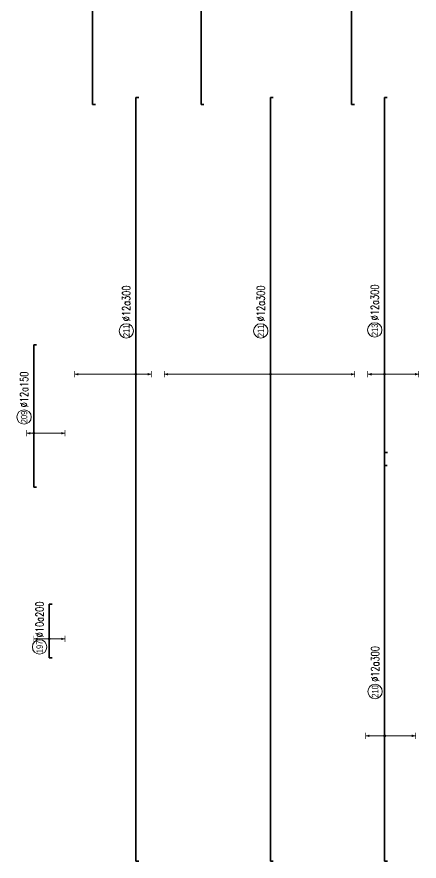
# Model space of a CAD drawing. Header units: millimetres. Extents: x -415354 to 883813, y -531490 to 486716.
# Drawn here: x 392 to 25520, y -247170 to -194440 of the extents above; entities that cross this region are included whole.
import ezdxf
from ezdxf.enums import TextEntityAlignment as Align

# ---------------------------------------------------------------- set-up
doc = ezdxf.new("R2010")
doc.units = ezdxf.units.MM
doc.header["$MEASUREMENT"] = 0
for name, color, linetype, lineweight in [('NDC_S_DIM', 1, 'Continuous', 15), ('NDC_S_REBAR', 4, 'Continuous', 35), ('NDC_S_VN TEXT', 7, 'Continuous', 20)]:
    doc.layers.add(name, color=color, linetype=linetype, lineweight=lineweight)
doc.styles.add('ARIAL', font='arial.ttf', dxfattribs={"width": 0.8})
doc.styles.add('NDC_EN TXT', font='romans.shx', dxfattribs={"width": 0.8})

# ---------------------------------------------------------------- blocks, each defined once
blk = doc.blocks.new('*U395')
h = blk.add_hatch(color=6)
edge = h.paths.add_edge_path()
edge.add_arc((-2.99, 0), 0.3, 0, 360)
at = {"layer": 'NDC_S_DIM', "color": 8}
for q in [(-2.99, 2.21), (-2.99, -9.79)]:
    blk.add_line((-2.99, 0), q, dxfattribs=at)
for points in [[(-3.99, 2.21, 0.2, 0.2, 0), (-1.99, 2.21, 0, 0, 0)], [(-3.99, -9.79, 0.2, 0.2, 0), (-1.99, -9.79, 0, 0, 0)]]:
    blk.add_lwpolyline(points, format="xyseb", dxfattribs=at)
at = {"layer": 'NDC_S_DIM'}
blk.add_circle((2.1, 3), 2.25, dxfattribs=at)
at = {"layer": 'NDC_S_DIM', "color": 6}
blk.add_circle((-2.99, 0), 0.3, dxfattribs=at)
at = {"layer": 'NDC_S_DIM', "color": 8}
for points in [[(-3.39, 1.01), (-2.99, 2.21), (-2.59, 1.01)], [(-3.39, -8.59), (-2.99, -9.79), (-2.59, -8.59)]]:
    blk.add_solid(points, dxfattribs=at)
at = {"layer": 'NDC_S_REBAR'}
for p, q in [((0, 0), (-19.85, 0)), ((-19.85, 0), (-19.85, -0.9)), ((0, 0), (24.6, 0)), ((24.6, 0), (24.6, -0.9)), ((-19.85, -0.9), (-19.85, -0.9)), ((24.6, -0.9), (24.6, -0.9))]:
    blk.add_line(p, q, dxfattribs=at)
at = {"layer": 'NDC_S_VN TEXT', "style": 'ARIAL', "width": 0.8}
blk.add_attdef('KHT', text='', height=2, dxfattribs=at).set_placement((2.1, 3), align=Align.MIDDLE_CENTER)
at = {"layer": 'NDC_S_VN TEXT', "color": 3, "style": 'NDC_EN TXT', "width": 0.75}
blk.add_attdef('DKT', (5.1, 1.75), '', height=2.5, dxfattribs=at)
blk = doc.blocks.new('*U473')
h = blk.add_hatch(color=6)
edge = h.paths.add_edge_path()
edge.add_arc((-2.99, 0), 0.3, 0, 360)
at = {"layer": 'NDC_S_DIM', "color": 8}
for q in [(-2.99, 19.14), (-2.99, -4.86)]:
    blk.add_line((-2.99, 0), q, dxfattribs=at)
for points in [[(-3.99, 19.14, 0.2, 0.2, 0), (-1.99, 19.14, 0, 0, 0)], [(-3.99, -4.86, 0.2, 0.2, 0), (-1.99, -4.86, 0, 0, 0)]]:
    blk.add_lwpolyline(points, format="xyseb", dxfattribs=at)
at = {"layer": 'NDC_S_DIM'}
blk.add_circle((10.56, 3), 2.25, dxfattribs=at)
at = {"layer": 'NDC_S_DIM', "color": 6}
blk.add_circle((-2.99, 0), 0.3, dxfattribs=at)
at = {"layer": 'NDC_S_DIM', "color": 8}
for points in [[(-3.39, 17.94), (-2.99, 19.14), (-2.59, 17.94)], [(-3.39, -3.66), (-2.99, -4.86), (-2.59, -3.66)]]:
    blk.add_solid(points, dxfattribs=at)
at = {"layer": 'NDC_S_REBAR'}
for p, q in [((0, 0), (-155.03, 0)), ((-155.03, 0), (-155.03, -0.9)), ((0, 0), (83.42, 0)), ((83.42, 0), (83.42, -0.9)), ((-155.03, -0.9), (-155.03, -0.9)), ((83.42, -0.9), (83.42, -0.9))]:
    blk.add_line(p, q, dxfattribs=at)
at = {"layer": 'NDC_S_VN TEXT', "style": 'ARIAL', "width": 0.8}
blk.add_attdef('KHT', text='', height=2, dxfattribs=at).set_placement((10.56, 3), align=Align.MIDDLE_CENTER)
at = {"layer": 'NDC_S_VN TEXT', "color": 3, "style": 'NDC_EN TXT', "width": 0.75}
blk.add_attdef('DKT', (13.56, 1.75), '', height=2.5, dxfattribs=at)
blk = doc.blocks.new('*U416')
h = blk.add_hatch(color=6)
edge = h.paths.add_edge_path()
edge.add_arc((-2.99, 0), 0.3, 0, 360)
at = {"layer": 'NDC_S_DIM', "color": 8}
for q in [(-2.99, 4.81), (-2.99, -4.94)]:
    blk.add_line((-2.99, 0), q, dxfattribs=at)
for points in [[(-3.99, 4.81, 0.2, 0.2, 0), (-1.99, 4.81, 0, 0, 0)], [(-3.99, -4.94, 0.2, 0.2, 0), (-1.99, -4.94, 0, 0, 0)]]:
    blk.add_lwpolyline(points, format="xyseb", dxfattribs=at)
at = {"layer": 'NDC_S_DIM'}
blk.add_circle((-5.49, 3), 2.25, dxfattribs=at)
at = {"layer": 'NDC_S_DIM', "color": 6}
blk.add_circle((-2.99, 0), 0.3, dxfattribs=at)
at = {"layer": 'NDC_S_DIM', "color": 8}
for points in [[(-3.39, 3.61), (-2.99, 4.81), (-2.59, 3.61)], [(-3.39, -3.74), (-2.99, -4.94), (-2.59, -3.74)]]:
    blk.add_solid(points, dxfattribs=at)
at = {"layer": 'NDC_S_REBAR'}
for p, q in [((0, 0), (-8.88, 0)), ((-8.88, 0), (-8.88, -0.9)), ((0, 0), (7.82, 0)), ((7.82, 0), (7.82, -0.9)), ((-8.88, -0.9), (-8.88, -0.9)), ((7.82, -0.9), (7.82, -0.9))]:
    blk.add_line(p, q, dxfattribs=at)
at = {"layer": 'NDC_S_VN TEXT', "style": 'ARIAL', "width": 0.8}
blk.add_attdef('KHT', text='', height=2, dxfattribs=at).set_placement((-5.49, 3), align=Align.MIDDLE_CENTER)
at = {"layer": 'NDC_S_VN TEXT', "color": 3, "style": 'NDC_EN TXT', "width": 0.75}
blk.add_attdef('DKT', (-2.49, 1.75), '', height=2.5, dxfattribs=at)
blk = doc.blocks.new('*U476')
h = blk.add_hatch(color=6)
edge = h.paths.add_edge_path()
edge.add_arc((-2.99, 0), 0.3, 0, 360)
at = {"layer": 'NDC_S_DIM', "color": 8}
for q in [(-2.99, 5.21), (-2.99, -10.75)]:
    blk.add_line((-2.99, 0), q, dxfattribs=at)
for points in [[(-3.99, 5.21, 0.2, 0.2, 0), (-1.99, 5.21, 0, 0, 0)], [(-3.99, -10.75, 0.2, 0.2, 0), (-1.99, -10.75, 0, 0, 0)]]:
    blk.add_lwpolyline(points, format="xyseb", dxfattribs=at)
at = {"layer": 'NDC_S_DIM'}
blk.add_circle((10.86, 3), 2.25, dxfattribs=at)
at = {"layer": 'NDC_S_DIM', "color": 6}
blk.add_circle((-2.99, 0), 0.3, dxfattribs=at)
at = {"layer": 'NDC_S_DIM', "color": 8}
for points in [[(-3.39, 4.01), (-2.99, 5.21), (-2.59, 4.01)], [(-3.39, -9.55), (-2.99, -10.75), (-2.59, -9.55)]]:
    blk.add_solid(points, dxfattribs=at)
at = {"layer": 'NDC_S_REBAR'}
for p, q in [((0, 0), (-31.53, 0)), ((-31.53, 0), (-31.53, -0.9)), ((0, 0), (83.42, 0)), ((83.42, 0), (83.42, -0.9)), ((-31.53, -0.9), (-31.53, -0.9)), ((83.42, -0.9), (83.42, -0.9))]:
    blk.add_line(p, q, dxfattribs=at)
at = {"layer": 'NDC_S_VN TEXT', "style": 'ARIAL', "width": 0.8}
blk.add_attdef('KHT', text='', height=2, dxfattribs=at).set_placement((10.86, 3), align=Align.MIDDLE_CENTER)
at = {"layer": 'NDC_S_VN TEXT', "color": 3, "style": 'NDC_EN TXT', "width": 0.75}
blk.add_attdef('DKT', (13.86, 1.75), '', height=2.5, dxfattribs=at)
blk = doc.blocks.new('*U482')
h = blk.add_hatch(color=6)
edge = h.paths.add_edge_path()
edge.add_arc((-2.99, 0), 0.3, 0, 360)
at = {"layer": 'NDC_S_DIM', "color": 8}
for q in [(-2.99, 5.96), (-2.99, -9.66)]:
    blk.add_line((-2.99, 0), q, dxfattribs=at)
for points in [[(-3.99, 5.96, 0.2, 0.2, 0), (-1.99, 5.96, 0, 0, 0)], [(-3.99, -9.66, 0.2, 0.2, 0), (-1.99, -9.66, 0, 0, 0)]]:
    blk.add_lwpolyline(points, format="xyseb", dxfattribs=at)
at = {"layer": 'NDC_S_DIM'}
blk.add_circle((10.86, 3), 2.25, dxfattribs=at)
at = {"layer": 'NDC_S_DIM', "color": 6}
blk.add_circle((-2.99, 0), 0.3, dxfattribs=at)
at = {"layer": 'NDC_S_DIM', "color": 8}
for points in [[(-3.39, 4.76), (-2.99, 5.96), (-2.59, 4.76)], [(-3.39, -8.46), (-2.99, -9.66), (-2.59, -8.46)]]:
    blk.add_solid(points, dxfattribs=at)
at = {"layer": 'NDC_S_REBAR'}
for p, q in [((0, 0), (-42.12, 0)), ((-42.12, 0), (-42.12, -0.9)), ((0, 0), (85.48, 0)), ((85.48, 0), (85.48, -0.9)), ((-42.12, -0.9), (-42.12, -0.9)), ((85.48, -0.9), (85.48, -0.9))]:
    blk.add_line(p, q, dxfattribs=at)
at = {"layer": 'NDC_S_VN TEXT', "style": 'ARIAL', "width": 0.8}
blk.add_attdef('KHT', text='', height=2, dxfattribs=at).set_placement((10.86, 3), align=Align.MIDDLE_CENTER)
at = {"layer": 'NDC_S_VN TEXT', "color": 3, "style": 'NDC_EN TXT', "width": 0.75}
blk.add_attdef('DKT', (13.86, 1.75), '', height=2.5, dxfattribs=at)
blk = doc.blocks.new('*U484')
h = blk.add_hatch(color=6)
edge = h.paths.add_edge_path()
edge.add_arc((-2.99, 0), 0.3, 0, 360)
at = {"layer": 'NDC_S_DIM', "color": 8}
for q in [(-2.99, 5.62), (-2.99, -17.38)]:
    blk.add_line((-2.99, 0), q, dxfattribs=at)
for points in [[(-3.99, 5.62, 0.2, 0.2, 0), (-1.99, 5.62, 0, 0, 0)], [(-3.99, -17.38, 0.2, 0.2, 0), (-1.99, -17.38, 0, 0, 0)]]:
    blk.add_lwpolyline(points, format="xyseb", dxfattribs=at)
at = {"layer": 'NDC_S_DIM'}
blk.add_circle((2.1, 3), 2.25, dxfattribs=at)
at = {"layer": 'NDC_S_DIM', "color": 6}
blk.add_circle((-2.99, 0), 0.3, dxfattribs=at)
at = {"layer": 'NDC_S_DIM', "color": 8}
for points in [[(-3.39, 4.42), (-2.99, 5.62), (-2.59, 4.42)], [(-3.39, -16.18), (-2.99, -17.38), (-2.59, -16.18)]]:
    blk.add_solid(points, dxfattribs=at)
at = {"layer": 'NDC_S_REBAR'}
for p, q in [((0, 0), (-54.28, 0)), ((-54.28, 0), (-54.28, -0.9)), ((0, 0), (154.67, 0)), ((154.67, 0), (154.67, -0.9)), ((-54.28, -0.9), (-54.28, -0.9)), ((154.67, -0.9), (154.67, -0.9))]:
    blk.add_line(p, q, dxfattribs=at)
at = {"layer": 'NDC_S_VN TEXT', "style": 'ARIAL', "width": 0.8}
blk.add_attdef('KHT', text='', height=2, dxfattribs=at).set_placement((2.1, 3), align=Align.MIDDLE_CENTER)
at = {"layer": 'NDC_S_VN TEXT', "color": 3, "style": 'NDC_EN TXT', "width": 0.75}
blk.add_attdef('DKT', (5.1, 1.75), '', height=2.5, dxfattribs=at)
blk = doc.blocks.new('*U490')
h = blk.add_hatch(color=6)
edge = h.paths.add_edge_path()
edge.add_arc((-2.99, 0), 0.3, 0, 360)
at = {"layer": 'NDC_S_DIM', "color": 8}
for q in [(-2.99, 10.48), (-2.99, -25.52)]:
    blk.add_line((-2.99, 0), q, dxfattribs=at)
for points in [[(-3.99, 10.48, 0.2, 0.2, 0), (-1.99, 10.48, 0, 0, 0)], [(-3.99, -25.52, 0.2, 0.2, 0), (-1.99, -25.52, 0, 0, 0)]]:
    blk.add_lwpolyline(points, format="xyseb", dxfattribs=at)
at = {"layer": 'NDC_S_DIM'}
blk.add_circle((2.1, 3), 2.25, dxfattribs=at)
at = {"layer": 'NDC_S_DIM', "color": 6}
blk.add_circle((-2.99, 0), 0.3, dxfattribs=at)
at = {"layer": 'NDC_S_DIM', "color": 8}
for points in [[(-3.39, 9.28), (-2.99, 10.48), (-2.59, 9.28)], [(-3.39, -24.32), (-2.99, -25.52), (-2.59, -24.32)]]:
    blk.add_solid(points, dxfattribs=at)
at = {"layer": 'NDC_S_REBAR'}
for p, q in [((0, 0), (-54.28, 0)), ((-54.28, 0), (-54.28, -0.9)), ((0, 0), (154.67, 0)), ((154.67, 0), (154.67, -0.9)), ((-54.28, -0.9), (-54.28, -0.9)), ((154.67, -0.9), (154.67, -0.9))]:
    blk.add_line(p, q, dxfattribs=at)
at = {"layer": 'NDC_S_VN TEXT', "style": 'ARIAL', "width": 0.8}
blk.add_attdef('KHT', text='', height=2, dxfattribs=at).set_placement((2.1, 3), align=Align.MIDDLE_CENTER)
at = {"layer": 'NDC_S_VN TEXT', "color": 3, "style": 'NDC_EN TXT', "width": 0.75}
blk.add_attdef('DKT', (5.1, 1.75), '', height=2.5, dxfattribs=at)
blk = doc.blocks.new('*U496')
h = blk.add_hatch(color=6)
edge = h.paths.add_edge_path()
edge.add_arc((-2.99, 0), 0.3, 0, 360)
at = {"layer": 'NDC_S_DIM', "color": 8}
for q in [(-2.99, 15.5), (-2.99, -21)]:
    blk.add_line((-2.99, 0), q, dxfattribs=at)
for points in [[(-3.99, 15.5, 0.2, 0.2, 0), (-1.99, 15.5, 0, 0, 0)], [(-3.99, -21, 0.2, 0.2, 0), (-1.99, -21, 0, 0, 0)]]:
    blk.add_lwpolyline(points, format="xyseb", dxfattribs=at)
at = {"layer": 'NDC_S_DIM'}
blk.add_circle((2.1, 3), 2.25, dxfattribs=at)
at = {"layer": 'NDC_S_DIM', "color": 6}
blk.add_circle((-2.99, 0), 0.3, dxfattribs=at)
at = {"layer": 'NDC_S_DIM', "color": 8}
for points in [[(-3.39, 14.3), (-2.99, 15.5), (-2.59, 14.3)], [(-3.39, -19.8), (-2.99, -21), (-2.59, -19.8)]]:
    blk.add_solid(points, dxfattribs=at)
at = {"layer": 'NDC_S_REBAR'}
for p, q in [((0, 0), (-54.28, 0)), ((-54.28, 0), (-54.28, -0.9)), ((0, 0), (135.67, 0)), ((135.67, 0), (135.67, -0.9)), ((-54.28, -0.9), (-54.28, -0.9)), ((135.67, -0.9), (135.67, -0.9))]:
    blk.add_line(p, q, dxfattribs=at)
at = {"layer": 'NDC_S_VN TEXT', "style": 'ARIAL', "width": 0.8}
blk.add_attdef('KHT', text='', height=2, dxfattribs=at).set_placement((2.1, 3), align=Align.MIDDLE_CENTER)
at = {"layer": 'NDC_S_VN TEXT', "color": 3, "style": 'NDC_EN TXT', "width": 0.75}
blk.add_attdef('DKT', (5.1, 1.75), '', height=2.5, dxfattribs=at)
blk = doc.blocks.new('*U1022')
h = blk.add_hatch(color=6)
edge = h.paths.add_edge_path()
edge.add_arc((-2.99, 0), 0.3, 0, 360)
at = {"layer": 'NDC_S_DIM', "color": 8}
for q in [(-2.99, 33.14), (-2.99, -26.36)]:
    blk.add_line((-2.99, 0), q, dxfattribs=at)
for points in [[(-3.99, 33.14, 0.2, 0.2, 0), (-1.99, 33.14, 0, 0, 0)], [(-3.99, -26.36, 0.2, 0.2, 0), (-1.99, -26.36, 0, 0, 0)]]:
    blk.add_lwpolyline(points, format="xyseb", dxfattribs=at)
at = {"layer": 'NDC_S_DIM'}
blk.add_circle((10.56, 3), 2.25, dxfattribs=at)
at = {"layer": 'NDC_S_DIM', "color": 6}
blk.add_circle((-2.99, 0), 0.3, dxfattribs=at)
at = {"layer": 'NDC_S_DIM', "color": 8}
for points in [[(-3.39, 31.94), (-2.99, 33.14), (-2.59, 31.94)], [(-3.39, -25.16), (-2.99, -26.36), (-2.59, -25.16)]]:
    blk.add_solid(points, dxfattribs=at)
at = {"layer": 'NDC_S_REBAR'}
for p, q in [((0, 0), (-155.03, 0)), ((-155.03, 0), (-155.03, -0.9)), ((0, 0), (83.42, 0)), ((83.42, 0), (83.42, -0.9)), ((-155.03, -0.9), (-155.03, -0.9)), ((83.42, -0.9), (83.42, -0.9))]:
    blk.add_line(p, q, dxfattribs=at)
at = {"layer": 'NDC_S_VN TEXT', "style": 'ARIAL', "width": 0.8}
blk.add_attdef('KHT', text='', height=2, dxfattribs=at).set_placement((10.56, 3), align=Align.MIDDLE_CENTER)
at = {"layer": 'NDC_S_VN TEXT', "color": 3, "style": 'NDC_EN TXT', "width": 0.75}
blk.add_attdef('DKT', (13.56, 1.75), '', height=2.5, dxfattribs=at)

msp = doc.modelspace()

# ---------------------------------------------------------------- block references
at = {"xscale": 200, "yscale": 200, "zscale": 200, "rotation": 90}
for name, p, values in [('*U484', (5123.7, -189063.5), {'KHT': '216', 'DKT': '%%c12a250'}), ('*U490', (11896.5, -189063.5), {'KHT': '216', 'DKT': '%%c12a250'}), ('*U496', (21299.4, -189063.5), {'KHT': '224', 'DKT': '%%c12a250'}), ('*U473', (7827.9, -216163.5), {'KHT': '211', 'DKT': '%%c12a300'}), ('*U1022', (16227.9, -216163.5), {'KHT': '211', 'DKT': '%%c12a300'}), ('*U476', (23349.9, -216163.5), {'KHT': '213', 'DKT': '%%c12a300'}), ('*U395', (1441.8, -219849.5), {'KHT': '209', 'DKT': '%%c12a150'}), ('*U482', (23367.4, -238746.8), {'KHT': '210', 'DKT': '%%c12a300'}), ('*U416', (2412.5, -232693.6), {'KHT': '197', 'DKT': '%%c10a200'})]:
    msp.add_blockref(name, p, dxfattribs=at).add_auto_attribs(values)

doc.saveas('drawing.dxf')
